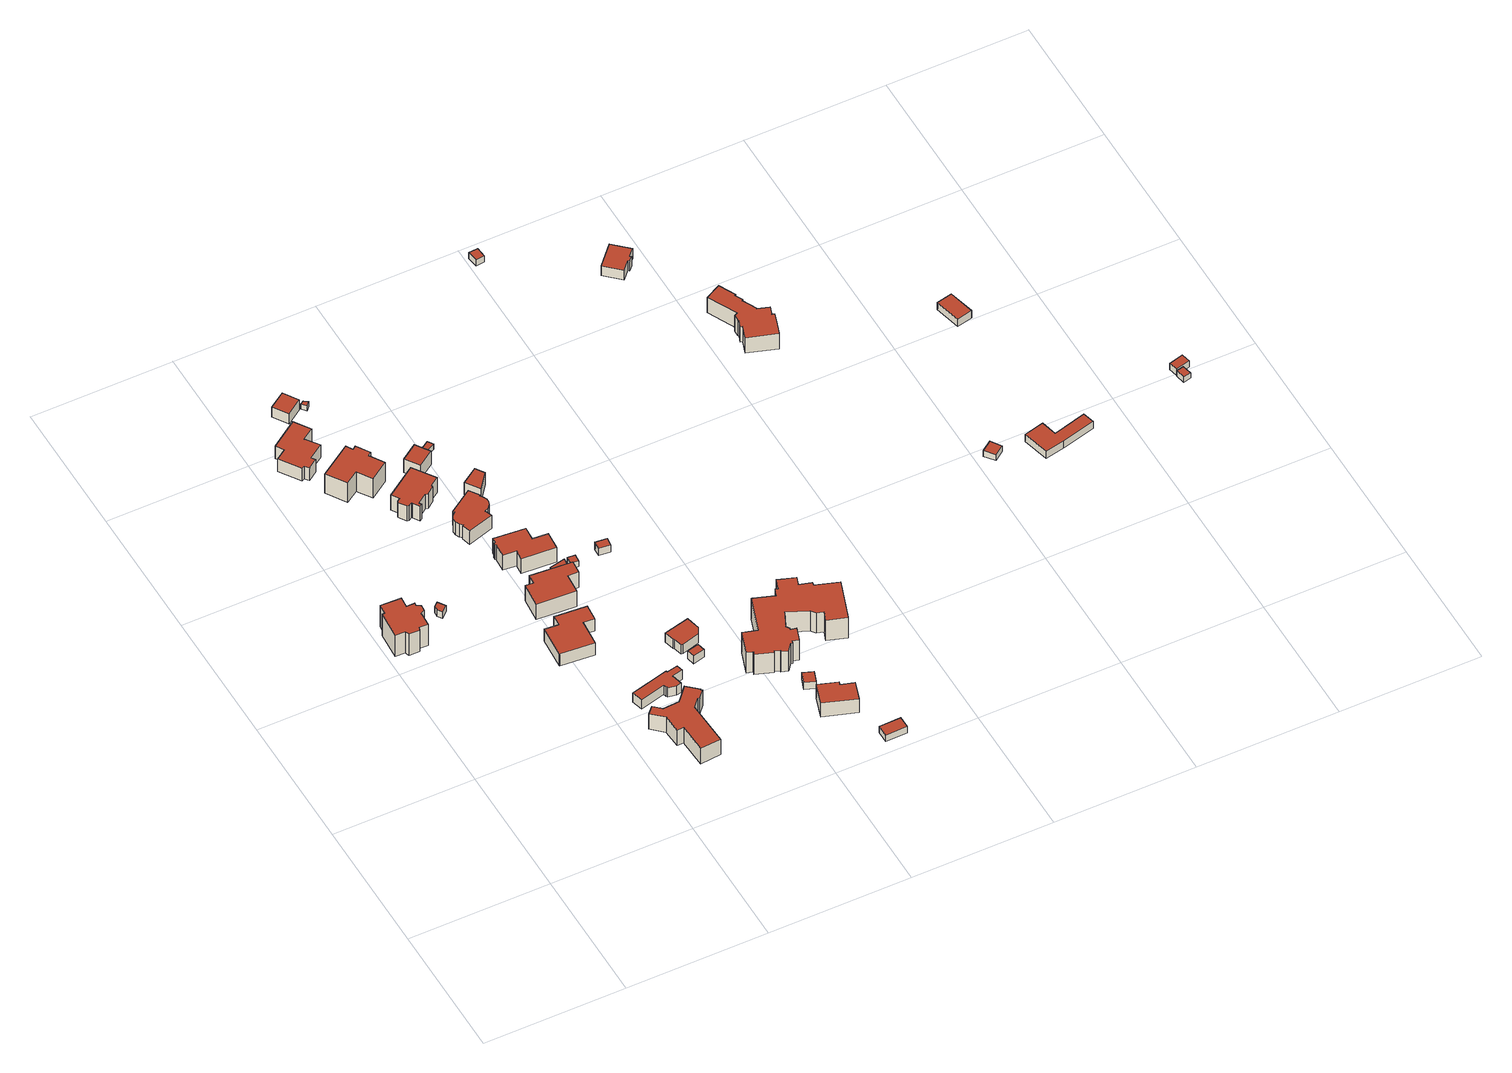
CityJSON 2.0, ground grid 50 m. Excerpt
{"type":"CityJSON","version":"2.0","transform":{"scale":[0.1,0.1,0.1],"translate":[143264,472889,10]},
"CityObjects":{
"building1":{"type":"Building","attributes":{"b3_dak_type":"slanted","b3_h_dak_50p":23.08,"b3_h_dak_70p":25.4,"b3_h_dak_max":29.18,"b3_h_dak_min":19,"b3_h_maaiveld":15.94,"b3_kas_warenhuis":false,"b3_mutatie_ahn3_ahn4":false,"b3_reconstructie_onvolledig":false,"b3_rmse_lod12":3.69,"b3_rmse_lod13":2.36,"b3_rmse_lod22":0.167,"b3_val3dity_lod12":"[]","b3_val3dity_lod13":"[]","b3_val3dity_lod22":"[]","b3_volume_lod12":1385.54,"b3_volume_lod13":1279.65,"b3_volume_lod22":1077.48,"geconstateerd":false,"oorspronkelijkbouwjaar":1925,"status":"Pand in gebruik"},"children":["building1-1"]},
"building1-1":{"type":"BuildingPart","parents":["building1"],"geometry":[{"type":"Solid","lod":"1.2","boundaries":[[[[0,1,2,3,4,5,6,7,8,9,10,11,12,13,14,15]],[[16,7,6,17]],[[17,6,5,18]],[[19,8,7,16]],[[20,9,8,19]],[[18,5,4,21]],[[21,4,3,22]],[[22,3,2,23]],[[24,1,0,25]],[[23,2,1,24]],[[25,0,15,26]],[[26,15,14,27]],[[27,14,13,28]],[[28,13,12,29]],[[29,12,11,30]],[[30,11,10,31]],[[31,10,9,20]],[[31,20,19,16,17,18,21,22,23,24,25,26,27,28,29,30]]]],"semantics":{"surfaces":[{"type":"GroundSurface"},{"type":"WallSurface","on_footprint_edge":true},{"type":"RoofSurface"}],"values":[[0,1,1,1,1,1,1,1,1,1,1,1,1,1,1,1,1,2]]}}]},
"building2":{"type":"Building","attributes":{"b3_dak_type":"slanted","b3_h_dak_50p":17.73,"b3_h_dak_70p":17.87,"b3_h_dak_max":18.3,"b3_h_dak_min":17.21,"b3_h_maaiveld":15.12,"b3_kas_warenhuis":false,"b3_mutatie_ahn3_ahn4":false,"b3_reconstructie_onvolledig":false,"b3_rmse_lod12":0.249,"b3_rmse_lod13":0.249,"b3_rmse_lod22":0.106,"b3_val3dity_lod12":"[]","b3_val3dity_lod13":"[]","b3_val3dity_lod22":"[]","b3_volume_lod12":24.9,"b3_volume_lod13":24.9,"b3_volume_lod22":24.19,"geconstateerd":false,"oorspronkelijkbouwjaar":2005,"status":"Pand in gebruik"},"children":["building2-1"]},
"building2-1":{"type":"BuildingPart","parents":["building2"],"geometry":[{"type":"Solid","lod":"1.2","boundaries":[[[[32,33,34,35,36]],[[37,35,34,38]],[[39,36,35,37]],[[40,32,36,39]],[[38,34,33,41]],[[41,33,32,40]],[[41,40,39,37,38]]]],"semantics":{"surfaces":[{"type":"GroundSurface"},{"type":"WallSurface","on_footprint_edge":true},{"type":"RoofSurface"}],"values":[[0,1,1,1,1,1,2]]}}]},
"building3":{"type":"Building","attributes":{"b3_dak_type":"slanted","b3_h_dak_50p":18.02,"b3_h_dak_70p":19.1,"b3_h_dak_max":20.72,"b3_h_dak_min":15.08,"b3_h_maaiveld":13.4,"b3_kas_warenhuis":false,"b3_mutatie_ahn3_ahn4":false,"b3_reconstructie_onvolledig":false,"b3_rmse_lod12":1.76,"b3_rmse_lod13":1.76,"b3_rmse_lod22":0.073,"b3_val3dity_lod12":"[]","b3_val3dity_lod13":"[]","b3_val3dity_lod22":"[]","b3_volume_lod12":930.76,"b3_volume_lod13":930.76,"b3_volume_lod22":771.5,"geconstateerd":false,"oorspronkelijkbouwjaar":1995,"status":"Pand in gebruik"},"children":["building3-1"]},
"building3-1":{"type":"BuildingPart","parents":["building3"],"geometry":[{"type":"Solid","lod":"1.2","boundaries":[[[[42,43,44,45,46,47,48,49,50,51,52,53]],[[54,42,53,55]],[[56,45,44,57]],[[57,44,43,58]],[[59,46,45,56]],[[55,53,52,60]],[[60,52,51,61]],[[62,49,48,63]],[[64,50,49,62]],[[61,51,50,64]],[[63,48,47,65]],[[65,47,46,59]],[[58,43,42,54]],[[58,54,55,60,61,64,62,63,65,59,56,57]]]],"semantics":{"surfaces":[{"type":"GroundSurface"},{"type":"WallSurface","on_footprint_edge":true},{"type":"RoofSurface"}],"values":[[0,1,1,1,1,1,1,1,1,1,1,1,1,2]]}}]},
"building4":{"type":"Building","attributes":{"b3_dak_type":"slanted","b3_h_dak_50p":21.88,"b3_h_dak_70p":22.71,"b3_h_dak_max":25.54,"b3_h_dak_min":18.61,"b3_h_maaiveld":15.81,"b3_kas_warenhuis":false,"b3_mutatie_ahn3_ahn4":false,"b3_reconstructie_onvolledig":false,"b3_rmse_lod12":1.82,"b3_rmse_lod13":1.82,"b3_rmse_lod22":0.134,"b3_val3dity_lod12":"[]","b3_val3dity_lod13":"[]","b3_val3dity_lod22":"[]","b3_volume_lod12":1523.29,"b3_volume_lod13":1523.26,"b3_volume_lod22":1334.35,"geconstateerd":false,"oorspronkelijkbouwjaar":1940,"status":"Pand in gebruik"},"children":["building4-1"]},
"building4-1":{"type":"BuildingPart","parents":["building4"],"geometry":[{"type":"Solid","lod":"1.2","boundaries":[[[[66,67,68,69,70,71,72,73,74,75,76,77,78,79,80,81]],[[82,76,75,83]],[[84,70,69,85]],[[86,71,70,84]],[[87,67,66,88]],[[89,72,71,86]],[[85,69,68,90]],[[90,68,67,87]],[[91,73,72,89]],[[92,74,73,91]],[[93,81,80,94]],[[88,66,81,93]],[[94,80,79,95]],[[96,77,76,82]],[[83,75,74,92]],[[95,79,78,97]],[[97,78,77,96]],[[97,96,82,83,92,91,89,86,84,85,90,87,88,93,94,95]]]],"semantics":{"surfaces":[{"type":"GroundSurface"},{"type":"WallSurface","on_footprint_edge":true},{"type":"RoofSurface"}],"values":[[0,1,1,1,1,1,1,1,1,1,1,1,1,1,1,1,1,2]]}}]},
"building5":{"type":"Building","attributes":{"b3_dak_type":"slanted","b3_h_dak_50p":19.68,"b3_h_dak_70p":20.89,"b3_h_dak_max":25.7,"b3_h_dak_min":18.24,"b3_h_maaiveld":15.53,"b3_kas_warenhuis":false,"b3_mutatie_ahn3_ahn4":false,"b3_reconstructie_onvolledig":false,"b3_rmse_lod12":1.74,"b3_rmse_lod13":1.74,"b3_rmse_lod22":0.11,"b3_val3dity_lod12":"[]","b3_val3dity_lod13":"[]","b3_val3dity_lod22":"[]","b3_volume_lod12":1024.94,"b3_volume_lod13":1024.94,"b3_volume_lod22":859.83,"geconstateerd":false,"oorspronkelijkbouwjaar":1992,"status":"Pand in gebruik"},"children":["building5-1"]},
"building5-1":{"type":"BuildingPart","parents":["building5"],"geometry":[{"type":"Solid","lod":"1.2","boundaries":[[[[98,99,100,101,102,103,104,105,106,107]],[[108,104,103,109]],[[109,103,102,110]],[[111,105,104,108]],[[110,102,101,112]],[[113,100,99,114]],[[112,101,100,113]],[[115,98,107,116]],[[116,107,106,117]],[[117,106,105,111]],[[114,99,98,115]],[[114,115,116,117,111,108,109,110,112,113]]]],"semantics":{"surfaces":[{"type":"GroundSurface"},{"type":"WallSurface","on_footprint_edge":true},{"type":"RoofSurface"}],"values":[[0,1,1,1,1,1,1,1,1,1,1,2]]}}]},
"building6":{"type":"Building","attributes":{"b3_dak_type":"slanted","b3_h_dak_50p":19.71,"b3_h_dak_70p":20.43,"b3_h_dak_max":22.08,"b3_h_dak_min":16.51,"b3_h_maaiveld":11.8,"b3_kas_warenhuis":false,"b3_mutatie_ahn3_ahn4":false,"b3_reconstructie_onvolledig":false,"b3_rmse_lod12":1.61,"b3_rmse_lod13":1.4,"b3_rmse_lod22":0.235,"b3_val3dity_lod12":"[]","b3_val3dity_lod13":"[]","b3_val3dity_lod22":"[]","b3_volume_lod12":1432.51,"b3_volume_lod13":1422.26,"b3_volume_lod22":1306.11,"geconstateerd":false,"oorspronkelijkbouwjaar":1997,"status":"Pand in gebruik"},"children":["building6-1"]},
"building6-1":{"type":"BuildingPart","parents":["building6"],"geometry":[{"type":"Solid","lod":"1.2","boundaries":[[[[118,119,120,121,122,123,124,125,126,127]],[[128,125,124,129]],[[130,126,125,128]],[[129,124,123,131]],[[131,123,122,132]],[[133,119,118,134]],[[135,120,119,133]],[[132,122,121,136]],[[136,121,120,135]],[[134,118,127,137]],[[137,127,126,130]],[[137,130,128,129,131,132,136,135,133,134]]]],"semantics":{"surfaces":[{"type":"GroundSurface"},{"type":"WallSurface","on_footprint_edge":true},{"type":"RoofSurface"}],"values":[[0,1,1,1,1,1,1,1,1,1,1,2]]}}]},
"building7":{"type":"Building","attributes":{"b3_dak_type":"slanted","b3_h_dak_50p":19.54,"b3_h_dak_70p":20,"b3_h_dak_max":20.73,"b3_h_dak_min":17.25,"b3_h_maaiveld":15.84,"b3_kas_warenhuis":false,"b3_mutatie_ahn3_ahn4":false,"b3_reconstructie_onvolledig":false,"b3_rmse_lod12":0.92,"b3_rmse_lod13":0.92,"b3_rmse_lod22":0.0829,"b3_val3dity_lod12":"[]","b3_val3dity_lod13":"[]","b3_val3dity_lod22":"[]","b3_volume_lod12":325.67,"b3_volume_lod13":325.67,"b3_volume_lod22":280.09,"geconstateerd":false,"oorspronkelijkbouwjaar":1940,"status":"Pand in gebruik"},"children":["building7-1"]},
"building7-1":{"type":"BuildingPart","parents":["building7"],"geometry":[{"type":"Solid","lod":"1.2","boundaries":[[[[138,139,140,141,142,143,144,145,146,147,148,149,150]],[[151,141,140,152]],[[153,139,138,154]],[[152,140,139,153]],[[154,138,150,155]],[[155,150,149,156]],[[157,146,145,158]],[[159,147,146,157]],[[160,144,143,161]],[[158,145,144,160]],[[161,143,142,162]],[[162,142,141,151]],[[163,148,147,159]],[[156,149,148,163]],[[156,163,159,157,158,160,161,162,151,152,153,154,155]]]],"semantics":{"surfaces":[{"type":"GroundSurface"},{"type":"WallSurface","on_footprint_edge":true},{"type":"RoofSurface"}],"values":[[0,1,1,1,1,1,1,1,1,1,1,1,1,1,2]]}}]},
"building8":{"type":"Building","attributes":{"b3_dak_type":"slanted","b3_h_dak_50p":17.43,"b3_h_dak_70p":18.09,"b3_h_dak_max":19.12,"b3_h_dak_min":15.91,"b3_h_maaiveld":13.49,"b3_kas_warenhuis":false,"b3_mutatie_ahn3_ahn4":false,"b3_reconstructie_onvolledig":false,"b3_rmse_lod12":1.13,"b3_rmse_lod13":1.13,"b3_rmse_lod22":0.0275,"b3_val3dity_lod12":"[]","b3_val3dity_lod13":"[]","b3_val3dity_lod22":"[]","b3_volume_lod12":184.98,"b3_volume_lod13":184.98,"b3_volume_lod22":161.95,"geconstateerd":false,"oorspronkelijkbouwjaar":2002,"status":"Pand in gebruik"},"children":["building8-1"]},
"building8-1":{"type":"BuildingPart","parents":["building8"],"geometry":[{"type":"Solid","lod":"1.2","boundaries":[[[[164,165,166,167]],[[168,165,164,169]],[[169,164,167,170]],[[171,166,165,168]],[[170,167,166,171]],[[170,171,168,169]]]],"semantics":{"surfaces":[{"type":"GroundSurface"},{"type":"WallSurface","on_footprint_edge":true},{"type":"RoofSurface"}],"values":[[0,1,1,1,1,2]]}}]},
"building9":{"type":"Building","attributes":{"b3_dak_type":"slanted","b3_h_dak_50p":19.82,"b3_h_dak_70p":20.64,"b3_h_dak_max":22.27,"b3_h_dak_min":14.35,"b3_h_maaiveld":14.05,"b3_kas_warenhuis":false,"b3_mutatie_ahn3_ahn4":false,"b3_reconstructie_onvolledig":false,"b3_rmse_lod12":1.91,"b3_rmse_lod13":1.91,"b3_rmse_lod22":0.221,"b3_val3dity_lod12":"[]","b3_val3dity_lod13":"[]","b3_val3dity_lod22":"[]","b3_volume_lod12":884.95,"b3_volume_lod13":884.95,"b3_volume_lod22":749.16,"geconstateerd":false,"oorspronkelijkbouwjaar":1996,"status":"Pand in gebruik"},"children":["building9-1"]},
"building9-1":{"type":"BuildingPart","parents":["building9"],"geometry":[{"type":"Solid","lod":"1.2","boundaries":[[[[172,173,174,175,176,177,178,179,180,181,182,183,184,185,186,187,188]],[[189,185,184,190]],[[190,184,183,191]],[[191,183,182,192]],[[193,186,185,189]],[[194,187,186,193]],[[192,182,181,195]],[[195,181,180,196]],[[196,180,179,197]],[[197,179,178,198]],[[198,178,177,199]],[[200,176,175,201]],[[199,177,176,200]],[[202,173,172,203]],[[201,175,174,204]],[[204,174,173,202]],[[203,172,188,205]],[[205,188,187,194]],[[205,194,193,189,190,191,192,195,196,197,198,199,200,201,204,202,203]]]],"semantics":{"surfaces":[{"type":"GroundSurface"},{"type":"WallSurface","on_footprint_edge":true},{"type":"RoofSurface"}],"values":[[0,1,1,1,1,1,1,1,1,1,1,1,1,1,1,1,1,1,2]]}}]},
"building10":{"type":"Building","attributes":{"b3_dak_type":"slanted","b3_h_dak_50p":21.23,"b3_h_dak_70p":22.07,"b3_h_dak_max":24.48,"b3_h_dak_min":17.78,"b3_h_maaiveld":15.16,"b3_kas_warenhuis":false,"b3_mutatie_ahn3_ahn4":false,"b3_reconstructie_onvolledig":false,"b3_rmse_lod12":2.05,"b3_rmse_lod13":1.36,"b3_rmse_lod22":0.354,"b3_val3dity_lod12":"[]","b3_val3dity_lod13":"[]","b3_val3dity_lod22":"[]","b3_volume_lod12":1195.27,"b3_volume_lod13":1112.93,"b3_volume_lod22":1023.22,"geconstateerd":false,"oorspronkelijkbouwjaar":2010,"status":"Pand in gebruik"},"children":["building10-1"]},
"building10-1":{"type":"BuildingPart","parents":["building10"],"geometry":[{"type":"Solid","lod":"1.2","boundaries":[[[[206,207,208,209,210,211,212,213]],[[214,207,206,215]],[[215,206,213,216]],[[217,208,207,214]],[[216,213,212,218]],[[218,212,211,219]],[[219,211,210,220]],[[220,210,209,221]],[[221,209,208,217]],[[221,217,214,215,216,218,219,220]]]],"semantics":{"surfaces":[{"type":"GroundSurface"},{"type":"WallSurface","on_footprint_edge":true},{"type":"RoofSurface"}],"values":[[0,1,1,1,1,1,1,1,1,2]]}}]},
"building11":{"type":"Building","attributes":{"b3_dak_type":"multiple horizontal","b3_h_dak_50p":15.73,"b3_h_dak_70p":15.78,"b3_h_dak_max":15.84,"b3_h_dak_min":15.6,"b3_h_maaiveld":13.62,"b3_kas_warenhuis":false,"b3_mutatie_ahn3_ahn4":false,"b3_reconstructie_onvolledig":false,"b3_rmse_lod12":0.172,"b3_rmse_lod13":0.172,"b3_rmse_lod22":0.163,"b3_val3dity_lod12":"[]","b3_val3dity_lod13":"[]","b3_val3dity_lod22":"[]","b3_volume_lod12":6.66,"b3_volume_lod13":6.66,"b3_volume_lod22":6.52,"geconstateerd":false,"oorspronkelijkbouwjaar":2019,"status":"Pand in gebruik"},"children":["building11-1"]},
"building11-1":{"type":"BuildingPart","parents":["building11"],"geometry":[{"type":"Solid","lod":"1.2","boundaries":[[[[222,223,224,225]],[[226,222,225,227]],[[227,225,224,228]],[[228,224,223,229]],[[229,223,222,226]],[[229,226,227,228]]]],"semantics":{"surfaces":[{"type":"GroundSurface"},{"type":"WallSurface","on_footprint_edge":true},{"type":"RoofSurface"}],"values":[[0,1,1,1,1,2]]}}]},
"building12":{"type":"Building","attributes":{"b3_dak_type":"slanted","b3_h_dak_50p":19.88,"b3_h_dak_70p":20.47,"b3_h_dak_max":23.39,"b3_h_dak_min":17.43,"b3_h_maaiveld":14.52,"b3_kas_warenhuis":false,"b3_mutatie_ahn3_ahn4":false,"b3_reconstructie_onvolledig":false,"b3_rmse_lod12":1.54,"b3_rmse_lod13":1.54,"b3_rmse_lod22":0.252,"b3_val3dity_lod12":"[]","b3_val3dity_lod13":"[]","b3_val3dity_lod22":"[]","b3_volume_lod12":757.78,"b3_volume_lod13":757.78,"b3_volume_lod22":653.98,"geconstateerd":false,"oorspronkelijkbouwjaar":1995,"status":"Pand in gebruik"},"children":["building12-1"]},
"building12-1":{"type":"BuildingPart","parents":["building12"],"geometry":[{"type":"Solid","lod":"1.2","boundaries":[[[[230,231,232,233,234,235,236,237,238,239,240,241,242,243,244,245,246,247,248]],[[249,236,235,250]],[[251,240,239,252]],[[253,237,236,249]],[[252,239,238,254]],[[254,238,237,253]],[[255,231,230,256]],[[256,230,248,257]],[[258,233,232,259]],[[260,234,233,258]],[[250,235,234,260]],[[259,232,231,255]],[[257,248,247,261]],[[261,247,246,262]],[[262,246,245,263]],[[263,245,244,264]],[[265,242,241,266]],[[264,244,243,267]],[[266,241,240,251]],[[267,243,242,265]],[[267,265,266,251,252,254,253,249,250,260,258,259,255,256,257,261,262,263,264]]]],"semantics":{"surfaces":[{"type":"GroundSurface"},{"type":"WallSurface","on_footprint_edge":true},{"type":"RoofSurface"}],"values":[[0,1,1,1,1,1,1,1,1,1,1,1,1,1,1,1,1,1,1,1,2]]}}]},
"building13":{"type":"Building","attributes":{"b3_dak_type":"slanted","b3_h_dak_50p":19.82,"b3_h_dak_70p":21.28,"b3_h_dak_max":24.09,"b3_h_dak_min":17.65,"b3_h_maaiveld":14.78,"b3_kas_warenhuis":false,"b3_mutatie_ahn3_ahn4":false,"b3_reconstructie_onvolledig":false,"b3_rmse_lod12":2.48,"b3_rmse_lod13":1.2,"b3_rmse_lod22":0.0912,"b3_val3dity_lod12":"[]","b3_val3dity_lod13":"[]","b3_val3dity_lod22":"[]","b3_volume_lod12":967.97,"b3_volume_lod13":848.88,"b3_volume_lod22":762.07,"geconstateerd":false,"oorspronkelijkbouwjaar":1994,"status":"Pand in gebruik"},"children":["building13-1"]},
"building13-1":{"type":"BuildingPart","parents":["building13"],"geometry":[{"type":"Solid","lod":"1.2","boundaries":[[[[268,269,270,271,272,273,274,275,276,277,278,279]],[[280,274,273,281]],[[282,275,274,280]],[[281,273,272,283]],[[283,272,271,284]],[[284,271,270,285]],[[286,269,268,287]],[[285,270,269,286]],[[287,268,279,288]],[[288,279,278,289]],[[289,278,277,290]],[[290,277,276,291]],[[291,276,275,282]],[[291,282,280,281,283,284,285,286,287,288,289,290]]]],"semantics":{"surfaces":[{"type":"GroundSurface"},{"type":"WallSurface","on_footprint_edge":true},{"type":"RoofSurface"}],"values":[[0,1,1,1,1,1,1,1,1,1,1,1,1,2]]}}]},
"building14":{"type":"Building","attributes":{"b3_dak_type":"multiple horizontal","b3_h_dak_50p":17.71,"b3_h_dak_70p":17.72,"b3_h_dak_max":17.79,"b3_h_dak_min":17.42,"b3_h_maaiveld":14.97,"b3_kas_warenhuis":false,"b3_mutatie_ahn3_ahn4":false,"b3_reconstructie_onvolledig":false,"b3_rmse_lod12":0.0383,"b3_rmse_lod13":0.0383,"b3_rmse_lod22":0.036,"b3_val3dity_lod12":"[]","b3_val3dity_lod13":"[]","b3_val3dity_lod22":"[]","b3_volume_lod12":40.16,"b3_volume_lod13":40.16,"b3_volume_lod22":40.02,"geconstateerd":false,"oorspronkelijkbouwjaar":2005,"status":"Pand in gebruik"},"children":["building14-1"]},
"building14-1":{"type":"BuildingPart","parents":["building14"],"geometry":[{"type":"Solid","lod":"1.2","boundaries":[[[[292,293,294,295,296]],[[297,293,292,298]],[[298,292,296,299]],[[300,294,293,297]],[[301,295,294,300]],[[299,296,295,301]],[[299,301,300,297,298]]]],"semantics":{"surfaces":[{"type":"GroundSurface"},{"type":"WallSurface","on_footprint_edge":true},{"type":"RoofSurface"}],"values":[[0,1,1,1,1,1,2]]}}]},
"building15":{"type":"Building","attributes":{"b3_dak_type":"slanted","b3_h_dak_50p":19.17,"b3_h_dak_70p":19.58,"b3_h_dak_max":20.51,"b3_h_dak_min":17.06,"b3_h_maaiveld":13.61,"b3_kas_warenhuis":false,"b3_mutatie_ahn3_ahn4":false,"b3_reconstructie_onvolledig":false,"b3_rmse_lod12":1.1,"b3_rmse_lod13":1.1,"b3_rmse_lod22":0.191,"b3_val3dity_lod12":"[]","b3_val3dity_lod13":"[]","b3_val3dity_lod22":"[]","b3_volume_lod12":249.91,"b3_volume_lod13":249.91,"b3_volume_lod22":229.5,"geconstateerd":false,"oorspronkelijkbouwjaar":1996,"status":"Pand in gebruik"},"children":["building15-1"]},
"building15-1":{"type":"BuildingPart","parents":["building15"],"geometry":[{"type":"Solid","lod":"1.2","boundaries":[[[[302,303,304,305]],[[306,304,303,307]],[[308,305,304,306]],[[309,302,305,308]],[[307,303,302,309]],[[307,309,308,306]]]],"semantics":{"surfaces":[{"type":"GroundSurface"},{"type":"WallSurface","on_footprint_edge":true},{"type":"RoofSurface"}],"values":[[0,1,1,1,1,2]]}}]},
"building16":{"type":"Building","attributes":{"b3_dak_type":"slanted","b3_h_dak_50p":18.11,"b3_h_dak_70p":18.43,"b3_h_dak_max":18.9,"b3_h_dak_min":17.33,"b3_h_maaiveld":14.88,"b3_kas_warenhuis":false,"b3_mutatie_ahn3_ahn4":false,"b3_reconstructie_onvolledig":false,"b3_rmse_lod12":0.53,"b3_rmse_lod13":0.53,"b3_rmse_lod22":0.0171,"b3_val3dity_lod12":"[]","b3_val3dity_lod13":"[]","b3_val3dity_lod22":"[]","b3_volume_lod12":44.14,"b3_volume_lod13":44.14,"b3_volume_lod22":40.54,"geconstateerd":false,"oorspronkelijkbouwjaar":2003,"status":"Pand in gebruik"},"children":["building16-1"]},
"building16-1":{"type":"BuildingPart","parents":["building16"],"geometry":[{"type":"Solid","lod":"1.2","boundaries":[[[[310,311,312,313,314]],[[315,311,310,316]],[[317,312,311,315]],[[318,313,312,317]],[[316,310,314,319]],[[319,314,313,318]],[[319,318,317,315,316]]]],"semantics":{"surfaces":[{"type":"GroundSurface"},{"type":"WallSurface","on_footprint_edge":true},{"type":"RoofSurface"}],"values":[[0,1,1,1,1,1,2]]}}]},
"building17":{"type":"Building","attributes":{"b3_dak_type":"slanted","b3_h_dak_50p":17.39,"b3_h_dak_70p":17.52,"b3_h_dak_max":17.65,"b3_h_dak_min":17.04,"b3_h_maaiveld":14.76,"b3_kas_warenhuis":false,"b3_mutatie_ahn3_ahn4":false,"b3_reconstructie_onvolledig":false,"b3_rmse_lod12":0.247,"b3_rmse_lod13":0.247,"b3_rmse_lod22":0.0517,"b3_val3dity_lod12":"[]","b3_val3dity_lod13":"[]","b3_val3dity_lod22":"[]","b3_volume_lod12":19.75,"b3_volume_lod13":19.75,"b3_volume_lod22":20.08,"geconstateerd":false,"oorspronkelijkbouwjaar":2008,"status":"Pand in gebruik"},"children":["building17-1"]},
"building17-1":{"type":"BuildingPart","parents":["building17"],"geometry":[{"type":"Solid","lod":"1.2","boundaries":[[[[320,321,322,323,324]],[[325,321,320,326]],[[327,322,321,325]],[[328,323,322,327]],[[326,320,324,329]],[[329,324,323,328]],[[329,328,327,325,326]]]],"semantics":{"surfaces":[{"type":"GroundSurface"},{"type":"WallSurface","on_footprint_edge":true},{"type":"RoofSurface"}],"values":[[0,1,1,1,1,1,2]]}}]},
"building18":{"type":"Building","attributes":{"b3_dak_type":"slanted","b3_h_dak_50p":18.56,"b3_h_dak_70p":19.06,"b3_h_dak_max":19.91,"b3_h_dak_min":16.62,"b3_h_maaiveld":13.72,"b3_kas_warenhuis":false,"b3_mutatie_ahn3_ahn4":false,"b3_reconstructie_onvolledig":false,"b3_rmse_lod12":1.01,"b3_rmse_lod13":1.01,"b3_rmse_lod22":0.0352,"b3_val3dity_lod12":"[]","b3_val3dity_lod13":"[]","b3_val3dity_lod22":"[]","b3_volume_lod12":169.28,"b3_volume_lod13":169.28,"b3_volume_lod22":151.61,"geconstateerd":false,"oorspronkelijkbouwjaar":1995,"status":"Pand in gebruik"},"children":["building18-1"]},
"building18-1":{"type":"BuildingPart","parents":["building18"],"geometry":[{"type":"Solid","lod":"1.2","boundaries":[[[[330,331,332,333]],[[334,331,330,335]],[[335,330,333,336]],[[337,332,331,334]],[[336,333,332,337]],[[336,337,334,335]]]],"semantics":{"surfaces":[{"type":"GroundSurface"},{"type":"WallSurface","on_footprint_edge":true},{"type":"RoofSurface"}],"values":[[0,1,1,1,1,2]]}}]},
"building19":{"type":"Building","attributes":{"b3_dak_type":"slanted","b3_h_dak_50p":18.43,"b3_h_dak_70p":18.64,"b3_h_dak_max":19.02,"b3_h_dak_min":17.05,"b3_h_maaiveld":14.64,"b3_kas_warenhuis":false,"b3_mutatie_ahn3_ahn4":false,"b3_reconstructie_onvolledig":false,"b3_rmse_lod12":0.66,"b3_rmse_lod13":0.66,"b3_rmse_lod22":0.107,"b3_val3dity_lod12":"[]","b3_val3dity_lod13":"[]","b3_val3dity_lod22":"[]","b3_volume_lod12":254.61,"b3_volume_lod13":254.61,"b3_volume_lod22":230.05,"geconstateerd":false,"oorspronkelijkbouwjaar":2003,"status":"Pand in gebruik"},"children":["building19-1"]},
"building19-1":{"type":"BuildingPart","parents":["building19"],"geometry":[{"type":"Solid","lod":"1.2","boundaries":[[[[338,339,340,341,342,343,344,345,346]],[[347,345,344,348]],[[349,341,340,350]],[[350,340,339,351]],[[348,344,343,352]],[[352,343,342,353]],[[354,338,346,355]],[[355,346,345,347]],[[353,342,341,349]],[[351,339,338,354]],[[351,354,355,347,348,352,353,349,350]]]],"semantics":{"surfaces":[{"type":"GroundSurface"},{"type":"WallSurface","on_footprint_edge":true},{"type":"RoofSurface"}],"values":[[0,1,1,1,1,1,1,1,1,1,2]]}}]},
"building20":{"type":"Building","attributes":{"b3_dak_type":"multiple horizontal","b3_h_dak_50p":15.73,"b3_h_dak_70p":15.83,"b3_h_dak_max":15.96,"b3_h_dak_min":15.36,"b3_h_maaiveld":13.51,"b3_kas_warenhuis":false,"b3_mutatie_ahn3_ahn4":false,"b3_reconstructie_onvolledig":false,"b3_rmse_lod12":0.225,"b3_rmse_lod13":0.225,"b3_rmse_lod22":0.0961,"b3_val3dity_lod12":"[]","b3_val3dity_lod13":"[]","b3_val3dity_lod22":"[]","b3_volume_lod12":18.12,"b3_volume_lod13":18.12,"b3_volume_lod22":17.96,"geconstateerd":false,"oorspronkelijkbouwjaar":2012,"status":"Pand in gebruik"},"children":["building20-1"]},
"building20-1":{"type":"BuildingPart","parents":["building20"],"geometry":[{"type":"Solid","lod":"1.2","boundaries":[[[[356,357,358,359,360]],[[361,359,358,362]],[[363,357,356,364]],[[362,358,357,363]],[[365,360,359,361]],[[364,356,360,365]],[[364,365,361,362,363]]]],"semantics":{"surfaces":[{"type":"GroundSurface"},{"type":"WallSurface","on_footprint_edge":true},{"type":"RoofSurface"}],"values":[[0,1,1,1,1,1,2]]}}]},
"building21":{"type":"Building","attributes":{"b3_dak_type":"slanted","b3_h_dak_50p":17.45,"b3_h_dak_70p":17.57,"b3_h_dak_max":17.81,"b3_h_dak_min":17.05,"b3_h_maaiveld":14.4,"b3_kas_warenhuis":false,"b3_mutatie_ahn3_ahn4":false,"b3_reconstructie_onvolledig":false,"b3_rmse_lod12":0.242,"b3_rmse_lod13":0.242,"b3_rmse_lod22":0.042,"b3_val3dity_lod12":"[]","b3_val3dity_lod13":"[]","b3_val3dity_lod22":"[]","b3_volume_lod12":37.92,"b3_volume_lod13":37.92,"b3_volume_lod22":36.41,"geconstateerd":false,"oorspronkelijkbouwjaar":2008,"status":"Pand in gebruik"},"children":["building21-1"]},
"building21-1":{"type":"BuildingPart","parents":["building21"],"geometry":[{"type":"Solid","lod":"1.2","boundaries":[[[[366,367,368,369]],[[370,366,369,371]],[[371,369,368,372]],[[372,368,367,373]],[[373,367,366,370]],[[373,370,371,372]]]],"semantics":{"surfaces":[{"type":"GroundSurface"},{"type":"WallSurface","on_footprint_edge":true},{"type":"RoofSurface"}],"values":[[0,1,1,1,1,2]]}}]},
"building22":{"type":"Building","attributes":{"b3_dak_type":"slanted","b3_h_dak_50p":17.42,"b3_h_dak_70p":18.01,"b3_h_dak_max":19.05,"b3_h_dak_min":14.75,"b3_h_maaiveld":11.62,"b3_kas_warenhuis":false,"b3_mutatie_ahn3_ahn4":false,"b3_reconstructie_onvolledig":false,"b3_rmse_lod12":1.4,"b3_rmse_lod13":1.4,"b3_rmse_lod22":0.161,"b3_val3dity_lod12":"[]","b3_val3dity_lod13":"[]","b3_val3dity_lod22":"[]","b3_volume_lod12":581.23,"b3_volume_lod13":581.23,"b3_volume_lod22":522.82,"geconstateerd":false,"oorspronkelijkbouwjaar":2003,"status":"Pand in gebruik"},"children":["building22-1"]},
"building22-1":{"type":"BuildingPart","parents":["building22"],"geometry":[{"type":"Solid","lod":"1.2","boundaries":[[[[374,375,376,377,378,379]],[[380,379,378,381]],[[381,378,377,382]],[[382,377,376,383]],[[383,376,375,384]],[[385,374,379,380]],[[384,375,374,385]],[[384,385,380,381,382,383]]]],"semantics":{"surfaces":[{"type":"GroundSurface"},{"type":"WallSurface","on_footprint_edge":true},{"type":"RoofSurface"}],"values":[[0,1,1,1,1,1,1,2]]}}]},
"building23":{"type":"Building","attributes":{"b3_dak_type":"multiple horizontal","b3_h_dak_50p":14.36,"b3_h_dak_70p":14.49,"b3_h_dak_max":14.87,"b3_h_dak_min":14.07,"b3_h_maaiveld":11.44,"b3_kas_warenhuis":false,"b3_mutatie_ahn3_ahn4":false,"b3_reconstructie_onvolledig":false,"b3_rmse_lod12":0.251,"b3_rmse_lod13":0.251,"b3_rmse_lod22":0.231,"b3_val3dity_lod12":"[]","b3_val3dity_lod13":"[]","b3_val3dity_lod22":"[]","b3_volume_lod12":53.61,"b3_volume_lod13":53.61,"b3_volume_lod22":52.42,"geconstateerd":false,"oorspronkelijkbouwjaar":2009,"status":"Pand in gebruik"},"children":["building23-1"]},
"building23-1":{"type":"BuildingPart","parents":["building23"],"geometry":[{"type":"Solid","lod":"1.2","boundaries":[[[[386,387,388,389]],[[390,387,386,391]],[[391,386,389,392]],[[393,388,387,390]],[[392,389,388,393]],[[392,393,390,391]]]],"semantics":{"surfaces":[{"type":"GroundSurface"},{"type":"WallSurface","on_footprint_edge":true},{"type":"RoofSurface"}],"values":[[0,1,1,1,1,2]]}}]},
"building24":{"type":"Building","attributes":{"b3_dak_type":"slanted","b3_h_dak_50p":17.64,"b3_h_dak_70p":17.83,"b3_h_dak_max":18.19,"b3_h_dak_min":17.01,"b3_h_maaiveld":14.88,"b3_kas_warenhuis":false,"b3_mutatie_ahn3_ahn4":false,"b3_reconstructie_onvolledig":false,"b3_rmse_lod12":0.353,"b3_rmse_lod13":0.353,"b3_rmse_lod22":0.0264,"b3_val3dity_lod12":"[]","b3_val3dity_lod13":"[]","b3_val3dity_lod22":"[]","b3_volume_lod12":95.67,"b3_volume_lod13":95.67,"b3_volume_lod22":89.69,"geconstateerd":false,"oorspronkelijkbouwjaar":2002,"status":"Pand in gebruik"},"children":["building24-1"]},
"building24-1":{"type":"BuildingPart","parents":["building24"],"geometry":[{"type":"Solid","lod":"1.2","boundaries":[[[[394,395,396,397]],[[398,395,394,399]],[[399,394,397,400]],[[401,396,395,398]],[[400,397,396,401]],[[400,401,398,399]]]],"semantics":{"surfaces":[{"type":"GroundSurface"},{"type":"WallSurface","on_footprint_edge":true},{"type":"RoofSurface"}],"values":[[0,1,1,1,1,2]]}}]},
"building25":{"type":"Building","attributes":{"b3_dak_type":"slanted","b3_h_dak_50p":19.72,"b3_h_dak_70p":20.68,"b3_h_dak_max":25.08,"b3_h_dak_min":13.77,"b3_h_maaiveld":11.55,"b3_kas_warenhuis":false,"b3_mutatie_ahn3_ahn4":false,"b3_reconstructie_onvolledig":false,"b3_rmse_lod12":2.28,"b3_rmse_lod13":1.99,"b3_rmse_lod22":0.197,"b3_val3dity_lod12":"[]","b3_val3dity_lod13":"[]","b3_val3dity_lod22":"[303]","b3_volume_lod12":5033.85,"b3_volume_lod13":4990.68,"b3_volume_lod22":4405.63,"geconstateerd":false,"oorspronkelijkbouwjaar":2003,"status":"Pand in gebruik"},"children":["building25-1"]},
"building25-1":{"type":"BuildingPart","parents":["building25"],"geometry":[{"type":"Solid","lod":"1.2","boundaries":[[[[402,403,404,405,406,407,408,409,410,411,412,413,414,415,416,417,418,419,420,421,422,423,424,425,426,427,428,429,430,431,432,433,434,435,436,437,438]],[[439,428,427,440]],[[441,429,428,439]],[[440,427,426,442]],[[443,430,429,441]],[[444,431,430,443]],[[442,426,425,445]],[[445,425,424,446]],[[447,405,404,448]],[[448,404,403,449]],[[450,422,421,451]],[[452,423,422,450]],[[453,420,419,454]],[[451,421,420,453]],[[454,419,418,455]],[[455,418,417,456]],[[456,417,416,457]],[[458,413,412,459]],[[457,416,415,460]],[[461,438,437,462]],[[463,406,405,447]],[[464,435,434,465]],[[465,434,433,466]],[[467,432,431,444]],[[468,414,413,458]],[[460,415,414,468]],[[462,437,436,469]],[[470,402,438,461]],[[466,433,432,467]],[[446,424,423,452]],[[471,410,409,472]],[[472,409,408,473]],[[469,436,435,464]],[[473,408,407,474]],[[474,407,406,463]],[[459,412,411,475]],[[475,411,410,471]],[[449,403,402,470]],[[449,470,461,462,469,464,465,466,467,444,443,441,439,440,442,445,446,452,450,451,453,454,455,456,457,460,468,458,459,475,471,472,473,474,463,447,448]]]],"semantics":{"surfaces":[{"type":"GroundSurface"},{"type":"WallSurface","on_footprint_edge":true},{"type":"RoofSurface"}],"values":[[0,1,1,1,1,1,1,1,1,1,1,1,1,1,1,1,1,1,1,1,1,1,1,1,1,1,1,1,1,1,1,1,1,1,1,1,1,1,2]]}}]},
"building26":{"type":"Building","attributes":{"b3_dak_type":"multiple horizontal","b3_h_dak_50p":13.68,"b3_h_dak_70p":13.7,"b3_h_dak_max":13.78,"b3_h_dak_min":13.57,"b3_h_maaiveld":10.98,"b3_kas_warenhuis":false,"b3_mutatie_ahn3_ahn4":false,"b3_reconstructie_onvolledig":false,"b3_rmse_lod12":0.0537,"b3_rmse_lod13":0.0537,"b3_rmse_lod22":0.0114,"b3_val3dity_lod12":"[]","b3_val3dity_lod13":"[]","b3_val3dity_lod22":"[]","b3_volume_lod12":34.17,"b3_volume_lod13":34.17,"b3_volume_lod22":33.23,"geconstateerd":false,"oorspronkelijkbouwjaar":2005,"status":"Pand in gebruik"},"children":["building26-1"]},
"building26-1":{"type":"BuildingPart","parents":["building26"],"geometry":[{"type":"Solid","lod":"1.2","boundaries":[[[[476,477,478,479]],[[480,478,477,481]],[[482,479,478,480]],[[483,476,479,482]],[[481,477,476,483]],[[481,483,482,480]]]],"semantics":{"surfaces":[{"type":"GroundSurface"},{"type":"WallSurface","on_footprint_edge":true},{"type":"RoofSurface"}],"values":[[0,1,1,1,1,2]]}}]},
"building27":{"type":"Building","attributes":{"b3_dak_type":"slanted","b3_h_dak_50p":15.15,"b3_h_dak_70p":15.58,"b3_h_dak_max":16.25,"b3_h_dak_min":13.85,"b3_h_maaiveld":11.22,"b3_kas_warenhuis":false,"b3_mutatie_ahn3_ahn4":false,"b3_reconstructie_onvolledig":false,"b3_rmse_lod12":0.733,"b3_rmse_lod13":0.733,"b3_rmse_lod22":0.0311,"b3_val3dity_lod12":"[]","b3_val3dity_lod13":"[]","b3_val3dity_lod22":"[]","b3_volume_lod12":314.24,"b3_volume_lod13":314.24,"b3_volume_lod22":284.26,"geconstateerd":false,"oorspronkelijkbouwjaar":1971,"status":"Pand in gebruik"},"children":["building27-1"]},
"building27-1":{"type":"BuildingPart","parents":["building27"],"geometry":[{"type":"Solid","lod":"1.2","boundaries":[[[[484,485,486,487,488,489,490,491]],[[492,489,488,493]],[[493,488,487,494]],[[494,487,486,495]],[[496,491,490,497]],[[498,484,491,496]],[[497,490,489,492]],[[495,486,485,499]],[[499,485,484,498]],[[499,498,496,497,492,493,494,495]]]],"semantics":{"surfaces":[{"type":"GroundSurface"},{"type":"WallSurface","on_footprint_edge":true},{"type":"RoofSurface"}],"values":[[0,1,1,1,1,1,1,1,1,2]]}}]},
"building28":{"type":"Building","attributes":{"b3_dak_type":"slanted","b3_h_dak_50p":18.09,"b3_h_dak_70p":18.89,"b3_h_dak_max":21.86,"b3_h_dak_min":13.97,"b3_h_maaiveld":12.02,"b3_kas_warenhuis":false,"b3_mutatie_ahn3_ahn4":false,"b3_reconstructie_onvolledig":false,"b3_rmse_lod12":1.79,"b3_rmse_lod13":1.79,"b3_rmse_lod22":0.241,"b3_val3dity_lod12":"[]","b3_val3dity_lod13":"[]","b3_val3dity_lod22":"[]","b3_volume_lod12":1393.03,"b3_volume_lod13":1393.03,"b3_volume_lod22":1223.55,"geconstateerd":false,"oorspronkelijkbouwjaar":1923,"status":"Pand in gebruik"},"children":["building28-1"]},
"building28-1":{"type":"BuildingPart","parents":["building28"],"geometry":[{"type":"Solid","lod":"1.2","boundaries":[[[[500,501,502,503,504,505,506,507,508,509,510,511,512,513,514,515,516,517,518,519]],[[520,511,510,521]],[[522,512,511,520]],[[523,513,512,522]],[[521,510,509,524]],[[524,509,508,525]],[[526,507,506,527]],[[525,508,507,526]],[[528,501,500,529]],[[530,502,501,528]],[[527,506,505,531]],[[531,505,504,532]],[[532,504,503,533]],[[533,503,502,530]],[[529,500,519,534]],[[534,519,518,535]],[[535,518,517,536]],[[536,517,516,537]],[[537,516,515,538]],[[538,515,514,539]],[[539,514,513,523]],[[539,523,522,520,521,524,525,526,527,531,532,533,530,528,529,534,535,536,537,538]]]],"semantics":{"surfaces":[{"type":"GroundSurface"},{"type":"WallSurface","on_footprint_edge":true},{"type":"RoofSurface"}],"values":[[0,1,1,1,1,1,1,1,1,1,1,1,1,1,1,1,1,1,1,1,1,2]]}}]},
"building29":{"type":"Building","attributes":{"b3_dak_type":"slanted","b3_h_dak_50p":13.6,"b3_h_dak_70p":13.78,"b3_h_dak_max":14.34,"b3_h_dak_min":13.08,"b3_h_maaiveld":11.18,"b3_kas_warenhuis":false,"b3_mutatie_ahn3_ahn4":false,"b3_reconstructie_onvolledig":false,"b3_rmse_lod12":0.315,"b3_rmse_lod13":0.315,"b3_rmse_lod22":0.119,"b3_val3dity_lod12":"[]","b3_val3dity_lod13":"[]","b3_val3dity_lod22":"[]","b3_volume_lod12":50.41,"b3_volume_lod13":50.41,"b3_volume_lod22":48.35,"geconstateerd":false,"oorspronkelijkbouwjaar":2005,"status":"Pand in gebruik"},"children":["building29-1"]},
"building29-1":{"type":"BuildingPart","parents":["building29"],"geometry":[{"type":"Solid","lod":"1.2","boundaries":[[[[540,541,542,543]],[[544,541,540,545]],[[545,540,543,546]],[[547,542,541,544]],[[546,543,542,547]],[[546,547,544,545]]]],"semantics":{"surfaces":[{"type":"GroundSurface"},{"type":"WallSurface","on_footprint_edge":true},{"type":"RoofSurface"}],"values":[[0,1,1,1,1,2]]}}]},
"building30":{"type":"Building","attributes":{"b3_dak_type":"multiple horizontal","b3_h_dak_50p":14.48,"b3_h_dak_70p":14.52,"b3_h_dak_max":14.77,"b3_h_dak_min":13.72,"b3_h_maaiveld":11.29,"b3_kas_warenhuis":false,"b3_mutatie_ahn3_ahn4":false,"b3_reconstructie_onvolledig":false,"b3_rmse_lod12":0.451,"b3_rmse_lod13":0.451,"b3_rmse_lod22":0.0305,"b3_val3dity_lod12":"[]","b3_val3dity_lod13":"[]","b3_val3dity_lod22":"[]","b3_volume_lod12":399.3,"b3_volume_lod13":399.3,"b3_volume_lod22":364.56,"geconstateerd":false,"oorspronkelijkbouwjaar":1930,"status":"Pand in gebruik"},"children":["building30-1"]},
"building30-1":{"type":"BuildingPart","parents":["building30"],"geometry":[{"type":"Solid","lod":"1.2","boundaries":[[[[548,549,550,551,552,553,554]],[[555,553,552,556]],[[556,552,551,557]],[[558,549,548,559]],[[560,554,553,555]],[[557,551,550,561]],[[561,550,549,558]],[[559,548,554,560]],[[559,560,555,556,557,561,558]]]],"semantics":{"surfaces":[{"type":"GroundSurface"},{"type":"WallSurface","on_footprint_edge":true},{"type":"RoofSurface"}],"values":[[0,1,1,1,1,1,1,1,2]]}}]},
"building31":{"type":"Building","attributes":{"b3_dak_type":"multiple horizontal","b3_h_dak_50p":13.69,"b3_h_dak_70p":13.82,"b3_h_dak_max":14.03,"b3_h_dak_min":13.28,"b3_h_maaiveld":10.47,"b3_kas_warenhuis":false,"b3_mutatie_ahn3_ahn4":false,"b3_reconstructie_onvolledig":false,"b3_rmse_lod12":0.245,"b3_rmse_lod13":0.245,"b3_rmse_lod22":0.173,"b3_val3dity_lod12":"[]","b3_val3dity_lod13":"[]","b3_val3dity_lod22":"[]","b3_volume_lod12":178.49,"b3_volume_lod13":178.49,"b3_volume_lod22":173.48,"geconstateerd":false,"oorspronkelijkbouwjaar":1923,"status":"Pand in gebruik"},"children":["building31-1"]},
"building31-1":{"type":"BuildingPart","parents":["building31"],"geometry":[{"type":"Solid","lod":"1.2","boundaries":[[[[562,563,564,565]],[[566,563,562,567]],[[568,564,563,566]],[[567,562,565,569]],[[569,565,564,568]],[[569,568,566,567]]]],"semantics":{"surfaces":[{"type":"GroundSurface"},{"type":"WallSurface","on_footprint_edge":true},{"type":"RoofSurface"}],"values":[[0,1,1,1,1,2]]}}]},
"building32":{"type":"Building","attributes":{"b3_dak_type":"multiple horizontal","b3_h_dak_50p":12.65,"b3_h_dak_70p":12.72,"b3_h_dak_max":12.88,"b3_h_dak_min":12.33,"b3_h_maaiveld":10.27,"b3_kas_warenhuis":false,"b3_mutatie_ahn3_ahn4":false,"b3_reconstructie_onvolledig":false,"b3_rmse_lod12":0.154,"b3_rmse_lod13":0.154,"b3_rmse_lod22":0.0355,"b3_val3dity_lod12":"[]","b3_val3dity_lod13":"[]","b3_val3dity_lod22":"[]","b3_volume_lod12":23.35,"b3_volume_lod13":23.35,"b3_volume_lod22":22.64,"geconstateerd":false,"oorspronkelijkbouwjaar":2011,"status":"Pand in gebruik"},"children":["building32-1"]},
"building32-1":{"type":"BuildingPart","parents":["building32"],"geometry":[{"type":"Solid","lod":"1.2","boundaries":[[[[570,571,572,573]],[[574,571,570,575]],[[575,570,573,576]],[[577,572,571,574]],[[576,573,572,577]],[[576,577,574,575]]]],"semantics":{"surfaces":[{"type":"GroundSurface"},{"type":"WallSurface","on_footprint_edge":true},{"type":"RoofSurface"}],"values":[[0,1,1,1,1,2]]}}]},
"building33":{"type":"Building","attributes":{"b3_dak_type":"slanted","b3_h_dak_50p":12.81,"b3_h_dak_70p":12.98,"b3_h_dak_max":13.29,"b3_h_dak_min":12.23,"b3_h_maaiveld":10.16,"b3_kas_warenhuis":false,"b3_mutatie_ahn3_ahn4":false,"b3_reconstructie_onvolledig":false,"b3_rmse_lod12":0.265,"b3_rmse_lod13":0.265,"b3_rmse_lod22":0.0337,"b3_val3dity_lod12":"[]","b3_val3dity_lod13":"[]","b3_val3dity_lod22":"[]","b3_volume_lod12":49.09,"b3_volume_lod13":49.09,"b3_volume_lod22":47.13,"geconstateerd":false,"oorspronkelijkbouwjaar":2005,"status":"Pand in gebruik"},"children":["building33-1"]},
"building33-1":{"type":"BuildingPart","parents":["building33"],"geometry":[{"type":"Solid","lod":"1.2","boundaries":[[[[578,579,580,581]],[[582,578,581,583]],[[583,581,580,584]],[[584,580,579,585]],[[585,579,578,582]],[[585,582,583,584]]]],"semantics":{"surfaces":[{"type":"GroundSurface"},{"type":"WallSurface","on_footprint_edge":true},{"type":"RoofSurface"}],"values":[[0,1,1,1,1,2]]}}]}
},
"vertices":[
[117,1111,59],[131,1101,59],[129,1079,59],[115,1071,59],[112,1021,59],[82,1023,59],[77,1011,59],[41,1012,59],[35,1026,59],[1,1028,59],[7,1126,59],[16,1126,59],[19,1162,59],[91,1158,59],[88,1121,59],[118,1120,59],[41,1012,155],[77,1011,155],[82,1023,155],[35,1026,155],[1,1028,155],[112,1021,155],[115,1071,155],[129,1079,155],[131,1101,155],[117,1111,155],[118,1120,155],[88,1121,155],[91,1158,155],[19,1162,155],[16,1126,155],[7,1126,155],
[199,1142,51],[214,1154,51],[232,1128,51],[209,1109,51],[198,1124,51],[209,1109,79],[232,1128,79],[198,1124,79],[199,1142,79],[214,1154,79],
[208,1974,34],[168,1947,34],[202,1901,34],[150,1866,34],[159,1853,34],[125,1830,34],[113,1845,34],[104,1839,34],[55,1911,34],[92,1935,34],[74,1962,34],[171,2028,34],[208,1974,91],[171,2028,91],[150,1866,91],[202,1901,91],[168,1947,91],[159,1853,91],[74,1962,91],[92,1935,91],[104,1839,91],[113,1845,91],[55,1911,91],[125,1830,91],
[690,348,58],[698,190,58],[625,185,58],[620,288,58],[597,287,58],[593,352,58],[552,390,58],[575,414,58],[602,389,58],[659,392,58],[704,442,58],[743,407,58],[742,406,58],[746,401,58],[721,373,58],[716,377,58],[704,442,127],[659,392,127],[597,287,127],[620,288,127],[593,352,127],[698,190,127],[690,348,127],[552,390,127],[625,185,127],[575,414,127],[602,389,127],[716,377,127],[721,373,127],[746,401,127],[743,407,127],[742,406,127],
[434,757,55],[435,758,55],[433,759,55],[441,873,55],[489,869,55],[491,906,55],[604,897,55],[600,838,55],[560,841,55],[553,748,55],[604,897,109],[491,906,109],[489,869,109],[600,838,109],[441,873,109],[433,759,109],[435,758,109],[434,757,109],[553,748,109],[560,841,109],
[238,1736,18],[194,1707,18],[149,1775,18],[261,1849,18],[275,1826,18],[288,1835,18],[318,1789,18],[305,1780,18],[337,1731,18],[271,1686,18],[305,1780,105],[318,1789,105],[337,1731,105],[288,1835,105],[275,1826,105],[194,1707,105],[238,1736,105],[149,1775,105],[261,1849,105],[271,1686,105],
[661,497,58],[571,475,58],[561,514,58],[696,548,58],[697,543,58],[736,551,58],[742,527,58],[704,518,58],[713,480,58],[695,476,58],[667,482,58],[667,486,58],[664,487,58],[696,548,100],[561,514,100],[571,475,100],[661,497,100],[664,487,100],[667,486,100],[713,480,100],[704,518,100],[695,476,100],[742,527,100],[736,551,100],[697,543,100],[667,482,100],
[181,2071,35],[147,2122,35],[203,2160,35],[236,2109,35],[147,2122,81],[181,2071,81],[236,2109,81],[203,2160,81],
[310,1533,40],[292,1559,40],[294,1566,40],[304,1573,40],[287,1598,40],[396,1673,40],[449,1596,40],[418,1575,40],[418,1568,40],[391,1549,40],[383,1551,40],[349,1527,40],[353,1520,40],[345,1514,40],[330,1536,40],[328,1539,40],[317,1532,40],[345,1514,107],[353,1520,107],[349,1527,107],[383,1551,107],[330,1536,107],[328,1539,107],[391,1549,107],[418,1568,107],[418,1575,107],[449,1596,107],[396,1673,107],[287,1598,107],[304,1573,107],[292,1559,107],[310,1533,107],[294,1566,107],[317,1532,107],
[643,1026,52],[605,1028,52],[600,958,52],[463,967,52],[470,1055,52],[498,1052,52],[501,1085,52],[647,1074,52],[605,1028,121],[643,1026,121],[647,1074,121],[600,958,121],[501,1085,121],[498,1052,121],[470,1055,121],[463,967,121],
[268,2107,36],[255,2093,36],[242,2110,36],[254,2118,36],[268,2107,58],[254,2118,58],[242,2110,58],[255,2093,58],
[424,1449,45],[509,1506,45],[533,1471,45],[530,1469,45],[537,1459,45],[543,1446,45],[543,1433,45],[537,1420,45],[528,1410,45],[515,1404,45],[524,1378,45],[432,1351,45],[423,1381,45],[428,1383,45],[418,1393,45],[413,1406,45],[412,1420,45],[418,1434,45],[430,1445,45],[543,1433,105],[543,1446,105],[524,1378,105],[515,1404,105],[537,1420,105],[528,1410,105],[509,1506,105],[424,1449,105],[430,1445,105],[530,1469,105],[533,1471,105],[537,1459,105],[418,1434,105],[412,1420,105],[413,1406,105],[418,1393,105],[423,1381,105],[432,1351,105],[428,1383,105],
[474,1254,48],[471,1255,48],[471,1265,48],[475,1264,48],[477,1283,48],[588,1273,48],[584,1225,48],[639,1220,48],[634,1156,48],[515,1165,48],[518,1200,48],[470,1204,48],[584,1225,114],[588,1273,114],[639,1220,114],[477,1283,114],[475,1264,114],[471,1265,114],[471,1255,114],[474,1254,114],[470,1204,114],[518,1200,114],[515,1165,114],[634,1156,114],
[648,1133,50],[645,1098,50],[591,1102,50],[592,1110,50],[593,1122,50],[645,1098,77],[648,1133,77],[593,1122,77],[591,1102,77],[592,1110,77],
[456,1762,36],[489,1713,36],[432,1674,36],[398,1723,36],[432,1674,96],[489,1713,96],[398,1723,96],[456,1762,96],
[849,586,49],[808,576,49],[801,605,49],[837,613,49],[843,614,49],[808,576,84],[849,586,84],[801,605,84],[837,613,84],[843,614,84],
[687,1134,48],[685,1107,48],[659,1109,48],[659,1110,48],[661,1136,48],[685,1107,75],[687,1134,75],[659,1109,75],[659,1110,75],[661,1136,75],
[553,1504,37],[520,1552,37],[576,1590,37],[596,1559,37],[520,1552,91],[553,1504,91],[596,1559,91],[576,1590,91],
[794,633,46],[786,665,46],[783,665,46],[774,702,46],[864,723,46],[876,675,46],[863,650,46],[801,633,46],[799,633,46],[801,633,87],[863,650,87],[774,702,87],[783,665,87],[786,665,87],[876,675,87],[864,723,87],[794,633,87],[799,633,87],
[496,1751,35],[485,1768,35],[514,1787,35],[527,1767,35],[526,1766,35],[527,1767,58],[514,1787,58],[485,1768,58],[496,1751,58],[526,1766,58],
[804,1119,44],[764,1123,44],[766,1152,44],[807,1149,44],[804,1119,76],[807,1149,76],[766,1152,76],[764,1123,76],
[1065,220,16],[1089,298,16],[1157,274,16],[1153,263,16],[1200,248,16],[1178,181,16],[1178,181,79],[1200,248,79],[1153,263,79],[1157,274,79],[1089,298,79],[1065,220,79],
[1110,336,14],[1073,350,14],[1088,391,14],[1124,377,14],[1073,350,45],[1110,336,45],[1124,377,45],[1088,391,45],
[1179,7,49],[1179,50,49],[1255,51,49],[1256,8,49],[1179,50,78],[1179,7,78],[1256,8,78],[1255,51,78],
[1108,535,15],[1116,523,15],[1115,518,15],[1135,513,15],[1119,465,15],[1098,471,15],[1094,463,15],[1089,464,15],[1068,439,15],[1044,448,15],[1047,452,15],[1028,460,15],[1026,455,15],[965,477,15],[970,486,15],[967,488,15],[948,494,15],[976,577,15],[1025,561,15],[1068,689,15],[1072,688,15],[1073,689,15],[1144,664,15],[1154,690,15],[1163,687,15],[1175,724,15],[1236,703,15],[1226,674,15],[1268,661,15],[1267,650,15],[1347,622,15],[1297,477,15],[1230,500,15],[1242,534,15],[1218,542,15],[1206,558,15],[1133,590,15],[1236,703,107],[1175,724,107],[1226,674,107],[1163,687,107],[1268,661,107],[1267,650,107],[1154,690,107],[1144,664,107],[1135,513,107],[1115,518,107],[1116,523,107],[1072,688,107],[1068,689,107],[1073,689,107],[1025,561,107],[976,577,107],[948,494,107],[967,488,107],[970,486,107],[1028,460,107],[1047,452,107],[965,477,107],[1133,590,107],[1206,558,107],[1119,465,107],[1242,534,107],[1230,500,107],[1297,477,107],[1347,622,107],[1026,455,107],[1218,542,107],[1108,535,107],[1068,439,107],[1089,464,107],[1094,463,107],[1098,471,107],[1044,448,107],
[1010,2450,10],[1043,2453,10],[1047,2415,10],[1016,2411,10],[1047,2415,37],[1043,2453,37],[1016,2411,37],[1010,2450,37],
[1441,2184,12],[1426,2169,12],[1421,2173,12],[1393,2143,12],[1338,2193,12],[1404,2263,12],[1459,2212,12],[1436,2188,12],[1404,2263,56],[1338,2193,56],[1393,2143,56],[1421,2173,56],[1436,2188,56],[1459,2212,56],[1441,2184,56],[1426,2169,56],
[1603,1792,20],[1552,1894,20],[1607,1922,20],[1636,1864,20],[1632,1862,20],[1646,1835,20],[1642,1832,20],[1666,1784,20],[1665,1781,20],[1706,1767,20],[1696,1738,20],[1705,1735,20],[1691,1692,20],[1678,1654,20],[1577,1688,20],[1592,1734,20],[1585,1736,20],[1593,1759,20],[1590,1765,20],[1591,1786,20],[1705,1735,89],[1696,1738,89],[1691,1692,89],[1678,1654,89],[1706,1767,89],[1665,1781,89],[1666,1784,89],[1642,1832,89],[1552,1894,89],[1603,1792,89],[1607,1922,89],[1646,1835,89],[1632,1862,89],[1636,1864,89],[1591,1786,89],[1590,1765,89],[1593,1759,89],[1585,1736,89],[1592,1734,89],[1577,1688,89],
[2089,953,12],[2054,928,12],[2027,963,12],[2064,989,12],[2054,928,38],[2089,953,38],[2064,989,38],[2027,963,38],
[2195,862,13],[2171,958,13],[2241,975,13],[2255,918,13],[2372,949,13],[2383,907,13],[2264,877,13],[2383,907,45],[2372,949,45],[2255,918,45],[2171,958,45],[2195,862,45],[2264,877,45],[2241,975,45],
[2250,1596,5],[2272,1504,5],[2217,1491,5],[2195,1584,5],[2272,1504,38],[2250,1596,38],[2217,1491,38],[2195,1584,38],
[2727,957,3],[2720,991,3],[2746,997,3],[2754,962,3],[2720,991,27],[2727,957,27],[2754,962,27],[2746,997,27],
[2773,1007,2],[2722,994,2],[2714,1026,2],[2765,1040,2],[2773,1007,30],[2765,1040,30],[2714,1026,30],[2722,994,30]
]}
